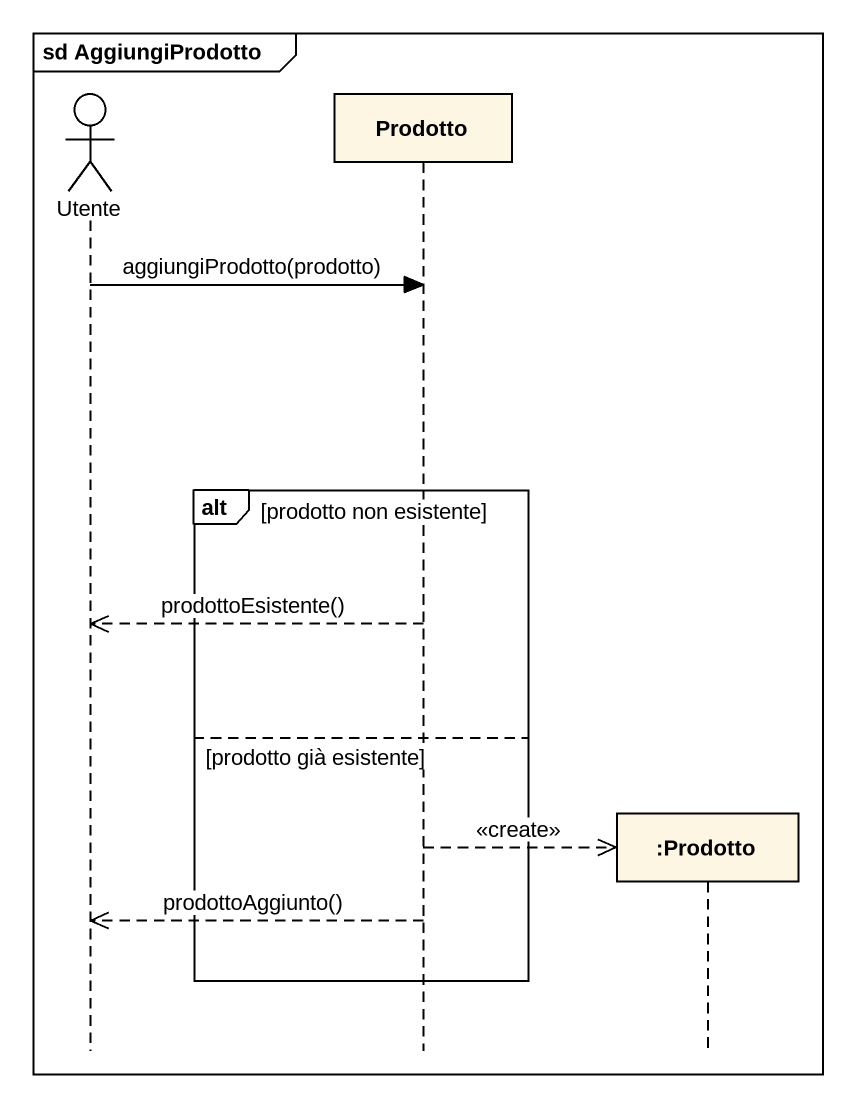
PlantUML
@startuml
mainframe sd AggiungiProdotto
hide footbox
actor Utente
participant Prodotto
participant ":Prodotto" as Prodotto_2

Utente -> Prodotto : aggiungiProdotto(prodotto)
alt prodotto non esistente
  Prodotto -->> Utente : prodottoEsistente()
else prodotto già esistente
  Prodotto -->> Prodotto_2 ** : <<create>>
  Prodotto -->> Utente : prodottoAggiunto()
end
@enduml
